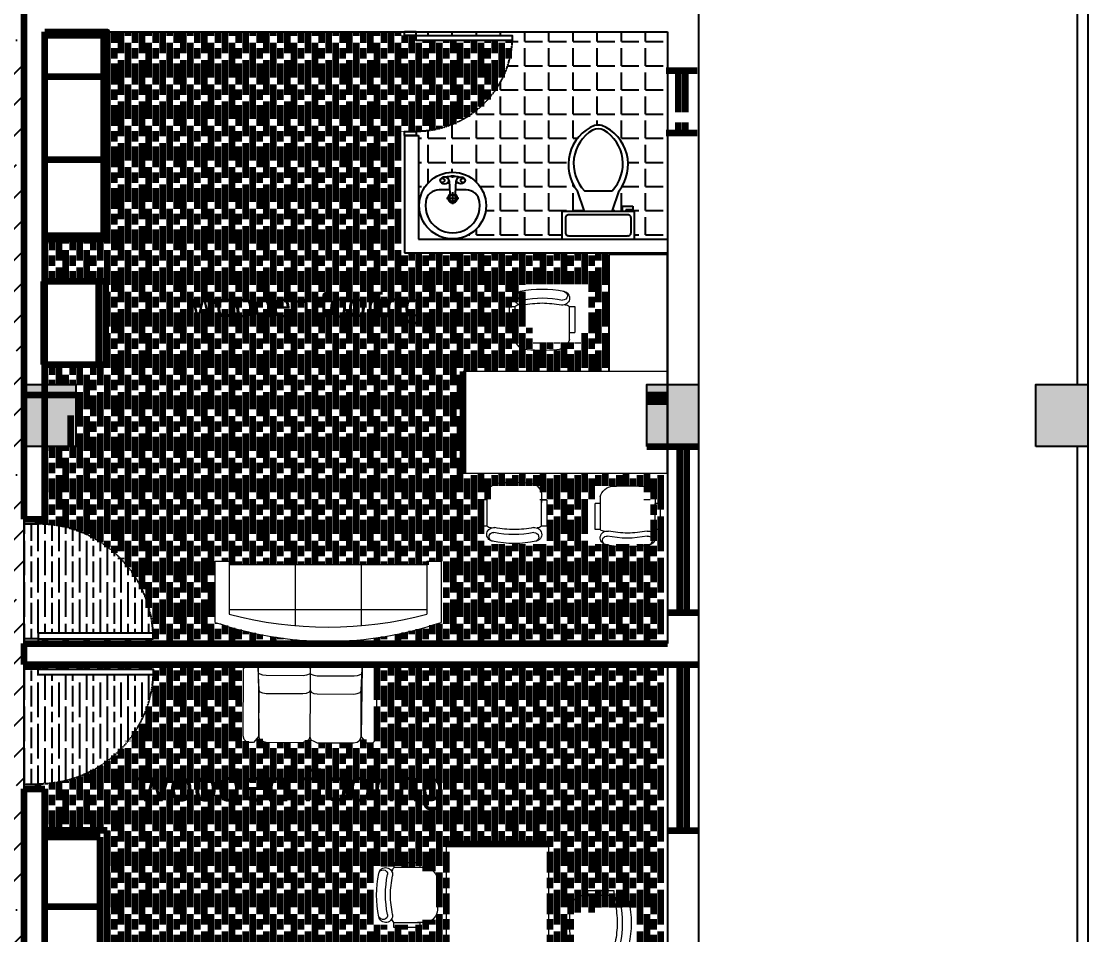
# Model space of a CAD drawing. Header units: inches. Extents: x 2702 to 16065, y 1501 to 3657.
# Drawn here: x 15389.1 to 15697.4, y 2368.1 to 2632.2 of the extents above; entities that cross this region are included whole.
import ezdxf

# ---------------------------------------------------------------- set-up
doc = ezdxf.new("R2010")
doc.units = ezdxf.units.IN
for name, pattern in [('ACAD_ISO02W100', [15, 12, -3]), ('ACAD_ISO03W100', [30, 12, -18]), ('HIDDEN4', [0.09375, 0.0625, -0.03125])]:
    doc.linetypes.add(name, pattern=pattern)
doc.layers.add('A-FURNITURE', color=255, linetype='Continuous', lineweight=5)
doc.layers.add('sanitary', color=110, linetype='Continuous')
doc.layers.add('text', color=10, linetype='Continuous')
doc.styles.get("Standard").update_dxf_attribs({"font": 'arial.ttf'})

# ---------------------------------------------------------------- blocks, each defined once
blk = doc.blocks.new('Toilet - top')
for p, q in [((9.5, -6), (9.5, -2)), ((-10, -8.5), (-8, -8.5)), ((-10, -9.5), (-10, -8.5)), ((-8, -8.5), (-8, -8)), ((-7, -8), (-7, -9.5)), ((-4, -8), (-6, -14)), ((4, -8), (6, -14)), ((-7, -9.5), (-10, -9.5)), ((4, -14), (-4, -14))]:
    blk.add_line(p, q)
blk.add_lwpolyline([(10.5, -8), (10.5, 0), (-10.5, 0), (-10.5, -8)], close=True)
for points in [[(-9.5, -2), (-9.5, -6)], [(8.5, -1), (-8.5, -1)], [(-8.5, -7), (8.5, -7)]]:
    blk.add_lwpolyline(points)
for centre, radius, start, end in [((-8.62, -1.88), 0.884, 81.8699, 188.1301), ((8.62, -1.88), 0.884, 351.8699, 98.1301), ((-8.62, -6.12), 0.884, 171.8699, 278.1301), ((8.62, -6.12), 0.884, 261.8699, 8.1301), ((3.52, -21.58), 12.17, 141.4691, 247.9714), ((4.2, -21.82), 11.33, 136.3677, 238.9468), ((-3.52, -21.58), 12.17, 292.0284, 38.5307), ((-4.2, -21.82), 11.33, 301.053, 43.6321), ((0, -27.88), 4, 245.7318, 294.2682), ((0, -29), 4, 254.8605, 285.1395)]:
    blk.add_arc(centre, radius, start, end)
blk = doc.blocks.new('CH3')
for p, q in [((-259.1, 349.2), (-259.1, 141.4)), ((-218.2, 349.2), (-259.1, 349.2)), ((-218.2, 142.2), (-218.2, 349.2)), ((258.7, 349.6), (217.8, 349.6)), ((217.8, 349.6), (217.8, 141.9)), ((258.7, 141.9), (258.7, 349.6)), ((-218.2, 89.1), (-218.2, 162.9)), ((217.8, 87.4), (217.8, 162.2))]:
    blk.add_line(p, q)
at = {"linetype": 'Continuous'}
for p, q in [((-218, 141.4), (-259.1, 141.4)), ((258.7, 141.9), (217.8, 141.9))]:
    blk.add_line(p, q, dxfattribs=at)
for centre, radius, start, end in [((-163.1, 415.9), 55.3, 99.89884, 279.75221), ((-165.7, 435.5), 35.2, 94.91276, 274.91276), ((0, -347.9), 836.2, 78.08993, 101.91007), ((163.1, 415.9), 55.3, 260.24779, 80.10116), ((158.8, 436.6), 36.2, 265.08724, 70.32125), ((-3.5, -349.1), 766.3, 78.01124, 101.98876), ((18.4, -534.9), 912.7, 91.15667, 100.87136), ((-18.4, -534.9), 912.7, 79.12864, 88.84333), ((-110.6, 114.5), 110.6, 193.25658, 265.9234), ((110.6, 114.5), 110.6, 274.0766, 345.83344), ((0, 1665.8), 1665.8, 265.9234, 274.0766)]:
    blk.add_arc(centre, radius, start, end, dxfattribs=at)
for centre, start, end in [((-180.9, 308.9), 90.72261, 132.8382), ((180.4, 309.4), 47.1618, 87.57171)]:
    blk.add_arc(centre, 54.9, start, end)
blk = doc.blocks.new('office tab')
for p, q in [((4401.41, 2548.23), (4401.41, 2464.23)), ((4443.41, 2548.23), (4443.41, 2464.23))]:
    blk.add_line(p, q)
at = {"color": 0}
blk.add_line((4491.41, 2548.23), (4491.41, 2524.23), dxfattribs=at)
at = {"color": 0, "lineweight": 100}
blk.add_line((4401.41, 2464.23), (4443.41, 2464.23), dxfattribs=at)
at = {"layer": 'sanitary', "color": 0}
for p, q in [((4401.41, 2548.23), (4491.41, 2548.23)), ((4443.41, 2524.23), (4491.41, 2524.23))]:
    blk.add_line(p, q, dxfattribs=at)
at = {"color": 0, "xscale": 0.05165857493706992, "yscale": 0.05165857493706992, "zscale": 0.05165857493706992}
for p, rotation in [((4396.43, 2531.9), 89.99999999999999), ((4452.06, 2496.73), 270), ((4397.88, 2485.28), 89.99999999999999)]:
    blk.add_blockref('CH3', p, dxfattribs=dict(at, rotation=rotation))
blk = doc.blocks.new('4ftwin')
at = {"color": 7, "lineweight": 100, "true_color": 0xffffff}
for p, q in [((0, 0), (9, 0)), ((3.5, 0), (3.5, -48)), ((5.5, 0), (5.5, -48)), ((0, -48), (9, -48))]:
    blk.add_line(p, q, dxfattribs=at)
blk = doc.blocks.new('ventilator')
at = {"color": 7, "lineweight": 100, "true_color": 0xffffff}
for p, q in [((0, 0), (9, 0)), ((0, -18), (9, -18))]:
    blk.add_line(p, q, dxfattribs=at)
at = {"color": 7, "linetype": 'ACAD_ISO02W100', "lineweight": 100, "true_color": 0xffffff}
for p, q in [((3.5, 0), (3.5, -18)), ((5.5, 0), (5.5, -18))]:
    blk.add_line(p, q, dxfattribs=at)
blk = doc.blocks.new('A$C0CE462CD')
for p, q in [((860, 100), (860, 0)), ((860, 0), (893.9, 0))]:
    blk.add_line(p, q)
blk.add_lwpolyline([(860, 100), (860, 920), (818.4, 920), (818.4, 100)], close=True)
for points in [[(6.1, 0), (40, 0), (40, 100), (6.1, 100)], [(6.1, 100), (6.1, 0)], [(860, 100), (893.9, 100), (893.9, 0)]]:
    blk.add_lwpolyline(points)
at = {"linetype": 'HIDDEN4'}
blk.add_arc((859.1, 101.9), 819.1, 92.8508, 180.13091, dxfattribs=at)
blk = doc.blocks.new('SOFARND8')
at = {"linetype": 'Continuous'}
for p, q in [((-14, -32.4421), (-14, -6.5994)), ((14, -32.4421), (14, -6.5994)), ((-42, -34.0001), (-42, -11.4697)), ((-41.9998, -13.3819), (41.9998, -13.3819)), ((42, -34.0001), (42, -11.4697)), ((-42, -32.4421), (42, -32.4421))]:
    blk.add_line(p, q, dxfattribs=at)
for points in [[(-42, -34.0001), (-48.00003, -34.0001), (-48.00003, -8.0001)], [(48, -8.0001), (48, -34.0001), (42, -34.0001)]]:
    blk.add_lwpolyline(points, dxfattribs=at)
for centre, radius, start, end in [((0, -148), 148, 71.07536, 108.9247), ((0, -169.975), 163.9749, 75.15911, 104.8409)]:
    blk.add_arc(centre, radius, start, end, dxfattribs=at)
blk = doc.blocks.new('12PCOU16')
at = {"color": 0, "linetype": 'ByBlock'}
for points in [[(-33.06, 29.95), (-35.14, 28.36), (-35.08, 27.62), (-35.3, 25.17), (-34.36, 23.28), (-2.78, 22.92), (-0.03, 25.21), (-0.03, 27.62), (-0.03, 27.62), (-0.26, 28.4), (-1.38, 29.51), (-2.93, 29.96), (-33.06, 29.95)], [(-30.87, 0), (-30.25, 1.66), (-30.05, 3.17), (-30.05, 19.69), (-30.25, 21.21), (-31.05, 23.33)], [(-23.5, 0), (-2.65, 0), (-1.32, 0.48), (-0.72, 1.72), (0, 3.25), (0, 3.25), (0, 19.62), (-0.39, 21.14), (-1.32, 22.39), (-2.78, 22.92), (-23.51, 22.87)], [(-30.87, 0), (-30.25, -1.66), (-30.05, -3.17), (-30.05, -19.69), (-30.25, -21.21), (-31, -23.21)], [(-23.5, 0), (-2.65, 0), (-1.32, -0.48), (-0.72, -1.72), (0, -3.25), (0, -3.25), (0, -19.62), (-0.39, -21.14), (-1.32, -22.39), (-2.78, -22.92), (-23.51, -22.87)], [(-33.06, -29.95), (-35.14, -28.36), (-35.08, -27.62), (-35.3, -25.17), (-34.36, -23.28), (-2.78, -22.92), (-0.03, -25.21), (-0.03, -27.62), (-0.03, -27.62), (-0.26, -28.4), (-1.38, -29.51), (-2.93, -29.96), (-33.06, -29.95)]]:
    blk.add_lwpolyline(points, dxfattribs=at)
for points in [[(-23.5, 0), (-22.65, 0.47), (-22.11, 1.72), (-21.88, 3.23), (-21.88, 19.63), (-22.11, 21.15), (-22.65, 22.4), (-23.51, 22.87), (-33.55, 23.32), (-34.49, 22.2), (-35.08, 20.94), (-35.33, 19.56), (-35.15, 3.2), (-34.9, 1.81), (-34.31, 0.56), (-33.28, 0)], [(-23.5, 0), (-22.65, -0.47), (-22.11, -1.72), (-21.88, -3.23), (-21.88, -19.63), (-22.11, -21.15), (-22.65, -22.4), (-23.51, -22.87), (-33.55, -23.32), (-34.49, -22.2), (-35.08, -20.94), (-35.33, -19.56), (-35.15, -3.2), (-34.9, -1.81), (-34.31, -0.56), (-33.28, 0)]]:
    blk.add_lwpolyline(points, close=True, dxfattribs=at)
blk = doc.blocks.new('ref')
at = {"color": 7, "lineweight": 100, "true_color": 0xffffff}
for p, q in [((0, 24), (0, 0)), ((18, 24), (0, 24)), ((16, 0), (16, 24)), ((18, 0), (18, 24)), ((0, 0), (18, 0))]:
    blk.add_line(p, q, dxfattribs=at)
blk = doc.blocks.new('42234')
at = {"color": 0}
for p, q in [((-24.6, -63.3), (-20.1, -157.2)), ((20.1, -157.2), (24.6, -63.3)), ((-21.4, -130), (-98.9, -130)), ((0, -145), (0, -235)), ((98.9, -130), (21.4, -130)), ((-45, -190), (45, -190))]:
    blk.add_line(p, q, dxfattribs=at)
for centre, radius in [((0, -245), 245), ((-75, -60), 15.8), ((75, -60), 15.8), ((0, -190), 25)]:
    blk.add_circle(centre, radius, dxfattribs=at)
for centre, radius, start, end in [((-60.7, -70.4), 36.8, 11.10529, 65.02333), ((-26.4, -80.5), 2.63, 354.21708, 83.91242), ((26.4, -80.5), 2.63, 96.08758, 185.78292), ((60.7, -70.4), 36.8, 114.97667, 168.87195), ((-98.9, -230), 100, 90, 171.37307), ((98.9, -230), 100, 8.62693, 90), ((0, -245), 200, 171.37307, 8.62693), ((0, -190), 35, 122.38339, 57.61657), ((-15.1, -157), 5, 182.7195, 244.4376), ((15.1, -157), 5, 295.56257, 357.27924)]:
    blk.add_arc(centre, radius, start, end, dxfattribs=at)
at = {"color": 0, "extrusion": (0, 0, -1)}
blk.add_ellipse((-60, -60), major_axis=(32, 0), ratio=0.780869, dxfattribs=at)
at = {"color": 0}
for centre, major_axis, ratio, start_param, end_param in [((0, -55), (-65, 0), 0.384615, -1.398412, -0.80273), ((0, -55), (-65, 0), 0.384615, 0.989338, 1.1639), ((0, -55), (-65, 0), 0.384615, -2.338863, -1.743181), ((0, -55), (-65, 0), 0.384615, 1.945703, 1.947072), ((0, -55), (-65, 0), 0.384615, 1.977693, 2.152255), ((0, -150), (26.7, 0), 0.563748, -2.274391, -0.867198)]:
    blk.add_ellipse(centre, major_axis=major_axis, ratio=ratio, start_param=start_param, end_param=end_param, dxfattribs=at)
at = {"color": 0, "extrusion": (0, 0, -1)}
blk.add_ellipse((0, -55), major_axis=(65, 0), ratio=0.384615, start_param=1.945703, end_param=1.947072, dxfattribs=at)
at = {"color": 0}
for centre, major_axis, ratio in [((0, -30), (11.2, 0), 0.447214), ((60, -60), (-32, 0), 0.780869)]:
    blk.add_ellipse(centre, major_axis=major_axis, ratio=ratio, dxfattribs=at)

msp = doc.modelspace()

# ---------------------------------------------------------------- hatches: boundary and pattern name
at = {"linetype": 'ACAD_ISO03W100', "lineweight": 100}
h = msp.add_hatch(color=256, dxfattribs=at)
h.dxf.hatch_style = 1
h.paths.add_polyline_path([(15232.39, 1996.231), (15217.39, 1996.231), (15217.39, 1978.231), (15232.39, 1978.231)])
h.paths.add_polyline_path([(15404.89, 1996.231), (15389.89, 1996.231), (15389.89, 1978.231), (15404.89, 1978.231)])
h.paths.add_polyline_path([(15584.89, 1996.231), (15569.89, 1996.231), (15569.89, 1978.231), (15584.89, 1978.231)])
h.paths.add_polyline_path([(15697.39, 1996.231), (15682.39, 1996.231), (15682.39, 1978.231), (15697.39, 1978.231)])
h.paths.add_polyline_path([(15584.89, 2167.231), (15569.89, 2167.231), (15569.89, 2149.231), (15584.89, 2149.231)])
h.paths.add_polyline_path([(15404.89, 2167.231), (15389.89, 2167.231), (15389.89, 2149.231), (15404.89, 2149.231)])
h.paths.add_polyline_path([(15232.39, 2167.231), (15217.39, 2167.231), (15217.39, 2149.231), (15232.39, 2149.231)])
h.paths.add_polyline_path([(15697.39, 2347.231), (15682.39, 2347.231), (15682.39, 2329.231), (15697.39, 2329.231)])
h.paths.add_polyline_path([(15584.89, 2347.231), (15569.89, 2347.231), (15569.89, 2329.231), (15584.89, 2329.231)])
h.paths.add_polyline_path([(15404.89, 2347.231), (15389.89, 2347.231), (15389.89, 2329.231), (15404.89, 2329.231)])
h.paths.add_polyline_path([(15232.39, 2347.231), (15217.39, 2347.231), (15217.39, 2329.231), (15232.39, 2329.231)])
h.paths.add_polyline_path([(15232.39, 2527.231), (15217.39, 2527.231), (15217.39, 2509.231), (15232.39, 2509.231)])
h.paths.add_polyline_path([(15404.89, 2527.231), (15389.89, 2527.231), (15389.89, 2509.231), (15404.89, 2509.231)])
h.paths.add_polyline_path([(15584.89, 2527.231), (15569.89, 2527.231), (15569.89, 2509.231), (15584.89, 2509.231)])
h.paths.add_polyline_path([(15697.39, 2527.231), (15682.39, 2527.231), (15682.39, 2509.231), (15697.39, 2509.231)])
h.paths.add_polyline_path([(15697.39, 2707.231), (15682.39, 2707.231), (15682.39, 2689.231), (15697.39, 2689.231)])
h.paths.add_polyline_path([(15584.89, 2707.231), (15569.89, 2707.231), (15569.89, 2689.231), (15584.89, 2689.231)])
h.paths.add_polyline_path([(15404.89, 2707.231), (15389.89, 2707.231), (15389.89, 2689.231), (15404.89, 2689.231)])
h.paths.add_polyline_path([(15232.39, 2707.231), (15217.39, 2707.231), (15217.39, 2689.231), (15232.39, 2689.231)])
h.paths.add_polyline_path([(15232.39, 2878.231), (15217.39, 2878.231), (15217.39, 2860.231), (15232.39, 2860.231)])
h.paths.add_polyline_path([(15404.89, 2878.231), (15389.89, 2878.231), (15389.89, 2860.231), (15404.89, 2860.231)])
h.paths.add_polyline_path([(15584.89, 2878.231), (15569.89, 2878.231), (15569.89, 2860.231), (15584.89, 2860.231)])
h.paths.add_polyline_path([(15697.39, 2878.231), (15682.39, 2878.231), (15682.39, 2860.231), (15697.39, 2860.231)])
at = {"lineweight": 100}
h = msp.add_hatch(dxfattribs=at)
h.set_pattern_fill('GOST_WOOD', color=256)
h.paths.add_polyline_path([(15173.755, 2423.299), (15173.755, 2433.161), (15164.997, 2433.161), (15164.997, 2423.299)], flags=9)
h.paths.add_polyline_path([(15202.648, 2063.116), (15202.648, 2072.978), (15193.89, 2072.978), (15193.89, 2063.116)], flags=9)
h.paths.add_polyline_path([(15201.369, 2243.116), (15201.369, 2252.978), (15192.611, 2252.978), (15192.611, 2243.116)], flags=9)
h.paths.add_polyline_path([(15201.064, 2423.116), (15201.064, 2432.978), (15192.306, 2432.978), (15192.306, 2423.116)], flags=9)
h.paths.add_polyline_path([(15200.717, 2603.116), (15200.717, 2612.978), (15191.959, 2612.978), (15191.959, 2603.116)], flags=9)
h.paths.add_polyline_path([(15200.484, 2783.116), (15200.484, 2792.978), (15191.726, 2792.978), (15191.726, 2783.116)], flags=9)
h.paths.add_polyline_path([(15489.175, 2009.727), (15535.512, 2009.727), (15535.512, 2047.001), (15489.175, 2047.001)], flags=9)
h.paths.add_polyline_path([(15479.255, 2108.735), (15533.184, 2108.735), (15533.184, 2129.342), (15479.255, 2129.342)], flags=9)
h.paths.add_polyline_path([(15223.869, 2010.054), (15300.288, 2010.054), (15300.288, 2030.661), (15223.869, 2030.661)], flags=9)
h.paths.add_polyline_path([(15223.869, 2095.503), (15300.288, 2095.503), (15300.288, 2116.11), (15223.869, 2116.11)], flags=9)
h.paths.add_polyline_path([(15231.937, 2836.155), (15293.621, 2836.155), (15293.621, 2856.762), (15231.937, 2856.762)], flags=9)
h.paths.add_polyline_path([(15437.571, 2817.427), (15541.206, 2817.427), (15541.206, 2838.034), (15437.571, 2838.034)], flags=9)
h.paths.add_polyline_path([(15419.222, 2400.19), (15515.068, 2400.19), (15515.068, 2420.797), (15419.222, 2420.797)], flags=9)
h.paths.add_polyline_path([(15439.633, 2538.171), (15505.949, 2538.171), (15505.949, 2558.778), (15439.633, 2558.778)], flags=9)
h.paths.add_polyline_path([(15347.246, 2206.003), (15491.243, 2206.003), (15491.243, 2243.276), (15347.246, 2243.276)], flags=9)
h.paths.add_polyline_path([(15583.561, 1994.861), (15626.105, 1994.861), (15626.105, 2031.954), (15583.561, 2031.954)], flags=9)
h = msp.add_hatch(dxfattribs=at)
h.set_pattern_fill('AR-CONC', color=256)
h.paths.add_polyline_path([(15173.755, 2423.299), (15173.755, 2433.161), (15164.997, 2433.161), (15164.997, 2423.299)], flags=9)
h.paths.add_polyline_path([(15200.717, 2603.116), (15200.717, 2612.978), (15191.959, 2612.978), (15191.959, 2603.116)], flags=9)
h.paths.add_polyline_path([(15200.484, 2783.116), (15200.484, 2792.978), (15191.726, 2792.978), (15191.726, 2783.116)], flags=9)
h.paths.add_polyline_path([(15489.175, 2009.727), (15535.512, 2009.727), (15535.512, 2047.001), (15489.175, 2047.001)], flags=9)
h.paths.add_polyline_path([(15479.255, 2108.735), (15533.184, 2108.735), (15533.184, 2129.342), (15479.255, 2129.342)], flags=9)
h.paths.add_polyline_path([(15223.869, 2010.054), (15300.288, 2010.054), (15300.288, 2030.661), (15223.869, 2030.661)], flags=9)
h.paths.add_polyline_path([(15223.869, 2095.503), (15300.288, 2095.503), (15300.288, 2116.11), (15223.869, 2116.11)], flags=9)
h.paths.add_polyline_path([(15231.937, 2836.155), (15293.621, 2836.155), (15293.621, 2856.762), (15231.937, 2856.762)], flags=9)
h.paths.add_polyline_path([(15437.571, 2817.427), (15541.206, 2817.427), (15541.206, 2838.034), (15437.571, 2838.034)], flags=9)
h.paths.add_polyline_path([(15419.222, 2400.19), (15515.068, 2400.19), (15515.068, 2420.797), (15419.222, 2420.797)], flags=9)
h.paths.add_polyline_path([(15439.633, 2538.171), (15505.949, 2538.171), (15505.949, 2558.778), (15439.633, 2558.778)], flags=9)
h.paths.add_polyline_path([(15347.246, 2206.003), (15491.243, 2206.003), (15491.243, 2243.276), (15347.246, 2243.276)], flags=9)
h.paths.add_polyline_path([(15583.561, 1994.861), (15626.105, 1994.861), (15626.105, 2031.954), (15583.561, 2031.954)], flags=9)
at = {"true_color": 0x939598}
h = msp.add_hatch(dxfattribs=at)
h.set_pattern_fill('ANSI35', color=252, scale=2)
h.paths.add_polyline_path([(15389.89, 2488.231), (15389.89, 2509.231), (15389.89, 2629.231), (15389.89, 2637.065), (15389.89, 2681.397), (15389.89, 2683.231), (15389.89, 2692.231), (15367.696, 2692.231), (15367.696, 2696.286), (15366.009, 2696.286), (15366.009, 2729.535, 0.400377), (15334.446, 2696.286), (15334.446, 2692.231), (15333.071, 2692.231), (15232.39, 2692.231), (15232.39, 2690.463), (15277.956, 2690.463), (15277.956, 2672.019), (15246.602, 2672.019), (15246.602, 2640.665), (15277.956, 2640.665), (15277.956, 2622.222), (15246.602, 2622.222), (15246.602, 2590.868), (15228.159, 2590.868), (15226.39, 2590.868), (15226.39, 2588.716), (15277.956, 2588.716), (15277.956, 2570.273), (15246.602, 2570.273), (15246.602, 2538.919), (15277.956, 2538.919), (15277.956, 2520.475), (15246.602, 2520.475), (15246.602, 2489.121), (15228.159, 2489.121), (15226.39, 2489.121), (15226.39, 2486.97), (15277.956, 2486.97), (15277.956, 2468.526), (15246.602, 2468.526), (15246.602, 2437.172), (15277.956, 2437.172), (15277.956, 2418.729), (15246.602, 2418.729), (15246.602, 2387.375), (15228.159, 2387.375), (15226.39, 2387.375), (15226.39, 2353.418), (15274.565, 2353.418), (15274.565, 2335.231), (15292.951, 2335.231), (15292.951, 2339.115), (15286.188, 2339.115, -0.397643), (15285.123, 2340.099), (15285.123, 2353.885, -0.4309806), (15286.165, 2355.158), (15290.63, 2355.158, -0.3797561), (15291.646, 2354.301), (15292.109, 2350.729, 0.3081886), (15292.951, 2349.89), (15292.951, 2360.711), (15293.52, 2360.711), (15318.627, 2360.711), (15318.647, 2360.711), (15318.647, 2355.158), (15323.622, 2355.158), (15323.691, 2355.158), (15323.691, 2339.115), (15323.622, 2339.115), (15318.647, 2339.115), (15318.647, 2335.231), (15383.793, 2335.231), (15389.89, 2335.231), (15389.89, 2410.231)])
edge = h.paths.add_edge_path(flags=16)
edge.add_line((15253.204, 2450.018), (15253.345, 2449.675))
edge.add_ellipse((15257.061, 2451.73), major_axis=(2.981, 2.981), ratio=1, start_angle=159.64617, end_angle=175.97434)
h.paths.add_polyline_path([(15256.783, 2446.951), (15257.254, 2446.38), (15258.089, 2445.825), (15258.537, 2445.883), (15258.674, 2446.662), (15258.196, 2446.476), (15257.522, 2446.817), (15257.271, 2447.207)], flags=16)
h.paths.add_polyline_path([(15271.955, 2450.442), (15272.011, 2450.571), (15271.821, 2450.224)], flags=16)
edge = h.paths.add_edge_path(flags=16)
edge.add_line((15272.114, 2451.418), (15272.073, 2451.495))
edge.add_ellipse((15271.918, 2451.414), major_axis=(0.124, 0.124), ratio=1, start_angle=341.97688, end_angle=342.58184, ccw=False)
edge.add_line((15272.114, 2451.417), (15272.114, 2451.418))
edge = h.paths.add_edge_path(flags=16)
edge.add_line((15269.239, 2454.527), (15269.364, 2454.15))
edge.add_ellipse((15269.946, 2454.62), major_axis=(0.497, 0.497), ratio=1, start_angle=182.72761, end_angle=253.88379, ccw=False)
edge.add_ellipse((15269.946, 2454.62), major_axis=(0.497, 0.497), ratio=1, start_angle=169.85685, end_angle=182.72761, ccw=False)
edge.add_ellipse((15269.946, 2454.62), major_axis=(0.497, 0.497), ratio=1, start_angle=148.20045, end_angle=169.85685, ccw=False)
h.paths.add_polyline_path([(15269.836, 2452.537), (15269.952, 2452.617), (15269.761, 2452.571)], flags=16)
h.paths.add_polyline_path([(15269.049, 2447.562), (15268.379, 2447.138), (15268.166, 2446.977), (15267.943, 2446.835), (15267.486, 2446.572), (15267, 2446.268), (15266.533, 2446.024), (15266.046, 2445.77), (15265.326, 2445.394), (15264.8, 2445.169), (15264.312, 2444.963), (15263.825, 2444.758), (15263.337, 2444.553), (15262.868, 2444.407), (15262.399, 2444.262), (15262.165, 2444.189), (15261.735, 2444.063), (15261.52, 2444), (15261.099, 2443.905), (15260.894, 2443.872), (15260.559, 2443.791), (15259.992, 2443.747), (15259.826, 2443.735), (15259.242, 2443.69), (15258.753, 2443.843), (15258.664, 2443.871), (15258.565, 2443.919), (15258.386, 2444.048), (15258.416, 2444.014), (15258.694, 2443.862), (15258.872, 2443.806), (15259.251, 2443.744), (15259.374, 2443.746), (15259.512, 2443.719), (15259.659, 2443.722), (15260.159, 2443.76), (15260.718, 2443.829), (15260.894, 2443.872), (15261.099, 2443.905), (15261.314, 2443.967), (15261.735, 2444.063), (15262.165, 2444.189), (15262.399, 2444.262), (15262.634, 2444.335), (15263.103, 2444.48), (15263.327, 2444.573), (15263.581, 2444.656), (15263.825, 2444.758), (15264.068, 2444.861), (15264.312, 2444.963), (15264.8, 2445.169), (15265.063, 2445.281), (15265.296, 2445.403), (15265.793, 2445.638), (15266.046, 2445.77), (15266.28, 2445.892), (15266.766, 2446.146), (15267.009, 2446.298), (15267.486, 2446.572), (15267.709, 2446.713), (15268.166, 2446.977), (15268.379, 2447.138), (15268.826, 2447.421), (15269.02, 2447.571), (15269.437, 2447.864), (15269.631, 2448.014), (15269.805, 2448.155), (15270.173, 2448.446), (15270.347, 2448.587), (15270.511, 2448.747), (15270.863, 2449.043), (15270.966, 2449.158), (15270.811, 2449.027), (15270.522, 2448.727), (15270.173, 2448.446), (15269.824, 2448.165), (15269.437, 2447.864)], flags=16)
h.paths.add_polyline_path([(15262.915, 2463.335), (15262.807, 2463.353), (15262.572, 2463.329)], flags=16)
edge = h.paths.add_edge_path(flags=16)
edge.add_line((15269.107, 2460.685), (15268.905, 2461.028))
edge.add_ellipse((15268.499, 2460.331), major_axis=(0.497, 0.497), ratio=1, start_angle=345.51751, end_angle=432.58184)
edge = h.paths.add_edge_path(flags=16)
edge.add_ellipse((15266.56, 2456.692), major_axis=(2.981, 2.981), ratio=1, start_angle=329.18935, end_angle=345.51751)
edge.add_line((15270.679, 2457.628), (15270.565, 2458.082))
edge = h.paths.add_edge_path(flags=16)
edge.add_ellipse((15270.627, 2454.976), major_axis=(0.497, 0.497), ratio=1, start_angle=253.88379, end_angle=329.18935)
edge.add_line((15270.725, 2454.096), (15270.796, 2453.751))
edge.add_line((15270.796, 2453.751), (15270.66, 2454.201))
edge.add_line((15270.66, 2454.201), (15271.256, 2454.512))
edge = h.paths.add_edge_path(flags=16)
edge.add_line((15268.673, 2452.692), (15263.733, 2450.086))
edge.add_line((15263.733, 2450.086), (15263.205, 2449.786))
edge.add_line((15263.205, 2449.786), (15263.073, 2449.737))
edge.add_line((15263.073, 2449.737), (15258.929, 2447.551))
edge.add_line((15258.929, 2447.551), (15258.904, 2447.49))
edge.add_line((15258.904, 2447.49), (15259.234, 2447.712))
edge.add_line((15259.234, 2447.712), (15258.845, 2448.648))
edge.add_line((15258.845, 2448.648), (15258.689, 2448.567))
edge.add_line((15258.689, 2448.567), (15258.359, 2448.345))
edge.add_line((15258.359, 2448.345), (15257.518, 2447.74))
edge.add_ellipse((15256.847, 2447.778), major_axis=(0.497, 0.497), ratio=1, start_angle=253.91406, end_angle=324.18442)
edge.add_ellipse((15256.185, 2447.432), major_axis=(0.497, 0.497), ratio=1, start_angle=175.67373, end_angle=253.91406)
edge.add_line((15255.886, 2446.712), (15255.651, 2446.975))
edge.add_ellipse((15256.185, 2447.432), major_axis=(0.497, 0.497), ratio=1, start_angle=175.67373, end_angle=253.91406)
edge.add_ellipse((15256.847, 2447.778), major_axis=(0.497, 0.497), ratio=1, start_angle=253.91406, end_angle=324.18442)
edge.add_ellipse((15256.847, 2447.778), major_axis=(0.497, 0.497), ratio=1, start_angle=324.18442, end_angle=332.71605)
edge.add_line((15257.507, 2448.023), (15257.597, 2447.902))
edge.add_line((15257.597, 2447.902), (15257.777, 2447.941))
edge.add_line((15257.777, 2447.941), (15257.855, 2447.982))
edge.add_line((15257.855, 2447.982), (15258.359, 2448.345))
edge.add_line((15258.359, 2448.345), (15258.837, 2448.666))
edge.add_line((15258.837, 2448.666), (15258.838, 2448.664))
edge.add_line((15258.838, 2448.664), (15259.354, 2448.716))
edge.add_line((15259.354, 2448.716), (15261.331, 2449.105))
edge.add_line((15261.331, 2449.105), (15261.585, 2449.188))
edge.add_line((15261.585, 2449.188), (15263.073, 2449.737))
edge.add_line((15263.073, 2449.737), (15263.733, 2450.086))
edge.add_line((15263.733, 2450.086), (15264.314, 2450.415))
edge.add_line((15264.314, 2450.415), (15265.771, 2451.325))
edge.add_line((15265.771, 2451.325), (15266.372, 2451.787))
edge.add_line((15266.372, 2451.787), (15267.125, 2452.527))
edge.add_line((15267.125, 2452.527), (15268.052, 2453.408))
edge.add_line((15268.052, 2453.408), (15268.169, 2453.469))
edge.add_line((15268.169, 2453.469), (15268.673, 2452.692))
at = {"lineweight": 100, "true_color": 0x734026}
h = msp.add_hatch(dxfattribs=at)
h.set_pattern_fill('GOST_WOOD', color=17)
h.paths.add_polyline_path([(15516.792, 2530.961), (15559.005, 2530.961), (15559.005, 2565.231), (15499.89, 2565.231), (15499.89, 2599.231), (15499.89, 2600.377), (15503.396, 2600.377, 0.3990521), (15530.977, 2626.679), (15503.269, 2626.679), (15503.269, 2628.085), (15499.89, 2628.085), (15499.89, 2629.231), (15413.89, 2629.231), (15413.89, 2569.231), (15395.89, 2569.231), (15395.89, 2556.937), (15413.522, 2556.937), (15413.522, 2532.937), (15395.89, 2532.937), (15395.89, 2527.231), (15404.89, 2527.231), (15404.89, 2509.231), (15395.89, 2509.231), (15395.89, 2488.231), (15393.945, 2488.231), (15393.945, 2486.856, -0.400377), (15427.194, 2455.293), (15427.194, 2453.607), (15393.945, 2453.607), (15393.945, 2452.231), (15575.89, 2452.231), (15575.89, 2458.231), (15575.89, 2501.412), (15516.792, 2501.412)])
h.paths.add_polyline_path([(15445.131, 2476.07), (15449.213, 2476.07), (15449.213, 2475.01), (15506.363, 2475.01), (15506.363, 2476.07), (15510.445, 2476.07), (15510.445, 2458.381, -0.1666667), (15445.131, 2458.381)], flags=16)
h.paths.add_polyline_path([(15468.263, 2462.042), (15487.313, 2462.042), (15487.313, 2457.427, -0.0427675), (15468.263, 2457.427)], flags=0)
h.paths.add_polyline_path([(15523.314, 2493.69), (15524.721, 2493.69), (15524.721, 2497.912), (15538.792, 2497.912), (15538.792, 2493.69), (15540.199, 2493.69), (15540.199, 2481.027), (15523.314, 2481.027)], flags=16)
h.paths.add_polyline_path([(15535.245, 2543.551), (15535.245, 2556.215), (15552.13, 2556.215), (15552.13, 2543.551), (15550.723, 2543.551), (15550.723, 2539.33), (15536.652, 2539.33), (15536.652, 2543.551)], flags=16)
h.paths.add_polyline_path([(15553.215, 2493.69), (15554.622, 2493.69), (15554.622, 2497.912), (15568.693, 2497.912), (15568.693, 2493.69), (15570.1, 2493.69), (15570.1, 2481.027), (15553.215, 2481.027)], flags=16)
h.paths.add_polyline_path([(15512.024, 2394.322), (15541.573, 2394.322), (15541.573, 2352.11), (15575.343, 2352.11), (15575.343, 2347.231), (15575.89, 2347.231), (15575.89, 2446.231), (15490.843, 2446.231), (15491.926, 2444.808), (15491.848, 2425.381), (15491.55, 2424.379), (15490.835, 2423.659), (15490.333, 2423.517), (15488.778, 2423.524), (15487.308, 2425.299), (15486.962, 2424.362), (15486.155, 2423.766), (15485.172, 2423.517), (15474.614, 2423.562), (15473.629, 2424.029), (15472.831, 2424.422), (15472.527, 2425.283), (15472.215, 2424.424), (15471.414, 2424.038), (15470.425, 2423.58), (15459.867, 2423.625), (15458.886, 2423.882), (15458.085, 2424.484), (15457.747, 2425.425), (15456.261, 2423.662), (15454.348, 2423.67), (15453.497, 2424.54), (15453.207, 2425.545), (15453.294, 2444.972), (15454.269, 2446.231), (15393.945, 2446.231), (15393.945, 2444.856), (15427.194, 2444.856), (15427.194, 2443.169, -0.3990521), (15394.097, 2411.607), (15393.945, 2411.607), (15393.945, 2410.231), (15395.89, 2410.231), (15395.89, 2398.231), (15413.89, 2398.231), (15413.89, 2338.231), (15404.89, 2338.231), (15404.89, 2335.231), (15512.024, 2335.231)])
h.paths.add_polyline_path([(15491.638, 2387.801), (15504.302, 2387.801), (15504.302, 2386.394), (15508.523, 2386.394), (15508.523, 2372.323), (15504.302, 2372.323), (15504.302, 2370.916), (15491.638, 2370.916)], flags=16)
h.paths.add_polyline_path([(15491.638, 2357.9), (15504.302, 2357.9), (15504.302, 2356.493), (15508.523, 2356.493), (15508.523, 2342.422), (15504.302, 2342.422), (15504.302, 2341.015), (15491.638, 2341.015)], flags=16)
h.paths.add_polyline_path([(15549.942, 2374.462), (15554.163, 2374.462), (15554.163, 2375.869), (15566.827, 2375.869), (15566.827, 2358.984), (15554.163, 2358.984), (15554.163, 2360.391), (15549.942, 2360.391)], flags=16)
h.paths.add_polyline_path([(15439.633, 2538.171), (15505.949, 2538.171), (15505.949, 2558.778), (15439.633, 2558.778)], flags=24)
h.paths.add_polyline_path([(15419.222, 2400.19), (15515.068, 2400.19), (15515.068, 2420.797), (15419.222, 2420.797)], flags=24)
at = {"true_color": 0x105689}
h = msp.add_hatch(dxfattribs=at)
h.set_pattern_fill('ANGLE', color=146)
h.set_pattern_definition([(0, (0, 0), (0, 6.985), [5.08, -1.905]), (90, (0, 0), (-6.985, 4e-16), [5.08, -1.905])])
h.paths.add_polyline_path([(15554.846, 2602.092, -0.1328909), (15556.935, 2602.092, -0.5013168), (15561.89, 2583.231), (15559.89, 2577.231), (15562.89, 2577.231), (15562.89, 2578.731), (15565.89, 2578.731), (15565.89, 2577.231), (15566.39, 2577.231), (15566.39, 2569.231), (15575.89, 2569.231), (15575.89, 2629.231), (15503.269, 2629.231), (15503.269, 2628.085), (15530.977, 2628.085), (15530.977, 2626.679, -0.3990521), (15503.396, 2600.377), (15503.269, 2600.377), (15503.269, 2599.231), (15503.89, 2599.231), (15504.151, 2578.923, -1), (15523.442, 2578.923, -0.4142136), (15513.797, 2569.278), (15545.39, 2569.254), (15545.39, 2577.231), (15551.89, 2577.231), (15549.89, 2583.231, -0.5013235)])
at = {"true_color": 0x734026}
h = msp.add_hatch(dxfattribs=at)
h.set_pattern_fill('GOST_WOOD', color=17)
h.paths.add_polyline_path([(15393.945, 2486.856), (15389.89, 2486.856), (15389.89, 2453.607), (15393.945, 2453.607), (15393.945, 2455.293), (15427.194, 2455.293, 0.400377)])
h.paths.add_polyline_path([(15427.194, 2443.169), (15393.945, 2443.169), (15393.945, 2444.856), (15389.89, 2444.856), (15389.89, 2411.607), (15394.097, 2411.607, 0.3990521)])

# ---------------------------------------------------------------- linework, layer by layer
for p, q in [((15697.39, 2878.231), (15697.39, 1978.231)), ((15584.89, 2869.231), (15584.89, 2233.926)), ((15694.39, 2689.231), (15694.39, 2527.231)), ((15395.89, 2629.231), (15575.89, 2629.231)), ((15575.89, 2629.231), (15575.89, 2604.231)), ((15575.89, 2629.231), (15575.89, 2452.231)), ((15575.89, 2602.231), (15575.89, 2527.231)), ((15499.89, 2599.231), (15499.89, 2565.231)), ((15499.89, 2599.231), (15503.89, 2599.231)), ((15503.89, 2599.231), (15503.89, 2569.231)), ((15503.89, 2569.231), (15575.89, 2569.231)), ((15499.89, 2565.231), (15575.89, 2565.231)), ((15575.89, 2509.231), (15575.89, 2464.231)), ((15694.39, 2509.231), (15694.39, 2347.231)), ((15575.89, 2458.231), (15575.89, 2452.231)), ((15575.89, 2458.231), (15575.89, 2452.231)), ((15575.89, 2446.231), (15575.89, 2416.231)), ((15575.89, 2446.231), (15575.89, 2347.231)), ((15575.89, 2446.231), (15575.89, 2347.231))]:
    msp.add_line(p, q)
at = {"color": 7, "lineweight": 100, "true_color": 0xffffff}
for p, q in [((15569.89, 2522.231), (15575.89, 2522.231)), ((15575.89, 2522.231), (15572.89, 2522.231)), ((15403.39, 2509.231), (15403.39, 2518.231)), ((15389.89, 2410.231), (15395.89, 2410.231))]:
    msp.add_line(p, q, dxfattribs=at)
at = {"color": 7, "true_color": 0xffffff}
msp.add_line((15389.89, 2410.231), (15389.89, 2488.231), dxfattribs=at)
for points in [[(15389.89, 2509.231), (15389.89, 2527.231), (15404.89, 2527.231), (15404.89, 2509.231)], [(15569.89, 2509.231), (15569.89, 2527.231), (15584.89, 2527.231), (15584.89, 2509.231)], [(15682.39, 2509.231), (15682.39, 2527.231), (15697.39, 2527.231), (15697.39, 2509.231)]]:
    msp.add_lwpolyline(points, close=True)
at = {"layer": 'A-FURNITURE', "lineweight": 100}
for p, q in [((15413.89, 2398.231), (15395.89, 2398.231)), ((15411.89, 2396.231), (15395.89, 2396.231))]:
    msp.add_line(p, q, dxfattribs=at)
for points in [[(15395.89, 2629.231), (15413.89, 2629.231), (15413.89, 2569.231), (15395.89, 2569.231)], [(15395.89, 2628.231), (15412.89, 2628.231), (15412.89, 2570.231), (15395.89, 2570.231)], [(15395.89, 2616.231), (15412.89, 2616.231)], [(15395.89, 2592.231), (15412.89, 2592.231)], [(15411.89, 2335.231), (15411.89, 2396.231)], [(15413.89, 2335.231), (15413.89, 2398.231)], [(15395.89, 2376.231), (15411.89, 2376.231)]]:
    msp.add_lwpolyline(points, dxfattribs=at)
at = {"layer": 'sanitary', "color": 7, "lineweight": 100, "true_color": 0xffffff}
for p, q in [((15389.89, 2629.231), (15389.89, 2637.065)), ((15389.89, 2488.231), (15389.89, 2629.231)), ((15395.89, 2509.231), (15395.89, 2629.231)), ((15395.89, 2524.231), (15395.89, 2527.231)), ((15389.89, 2524.231), (15404.89, 2524.231)), ((15389.89, 2524.231), (15404.89, 2524.231)), ((15569.89, 2524.231), (15575.89, 2524.231)), ((15569.89, 2524.231), (15575.89, 2524.231)), ((15569.89, 2524.231), (15575.89, 2524.231)), ((15389.89, 2488.231), (15389.89, 2509.231)), ((15395.89, 2488.231), (15395.89, 2509.231)), ((15569.89, 2509.231), (15584.89, 2509.231)), ((15389.89, 2488.231), (15395.89, 2488.231)), ((15389.89, 2446.231), (15389.89, 2452.231)), ((15389.89, 2452.231), (15575.89, 2452.231)), ((15437.89, 2452.231), (15467.89, 2452.231)), ((15479.89, 2452.231), (15479.89, 2452.231)), ((15389.89, 2446.231), (15575.89, 2446.231)), ((15389.89, 2335.231), (15389.89, 2410.231)), ((15395.89, 2347.231), (15395.89, 2410.231))]:
    msp.add_line(p, q, dxfattribs=at)

# ---------------------------------------------------------------- block references
at = {"color": 7, "lineweight": 100, "true_color": 0xffffff}
for p, xscale, yscale, zscale, rotation in [((15499.89, 2599.026), -0.03378995433790689, 0.03378995433790689, 0.03378995433790689, 270.0000000000014), ((15389.89, 2488.478), 0.04054794520548879, 0.04054794520548879, 0.04054794520548879, 270)]:
    msp.add_blockref('A$C0CE462CD', p, dxfattribs=dict(at, xscale=xscale, yscale=yscale, zscale=zscale, rotation=rotation))
at = {"color": 7, "linetype": 'ACAD_ISO02W100', "lineweight": 100, "true_color": 0xffffff}
msp.add_blockref('ventilator', (15575.516, 2617.987), dxfattribs=at)
at = {"color": 7, "lineweight": 100, "true_color": 0xffffff}
for name, p in [('ref', (15395.522, 2532.937)), ('4ftwin', (15575.89, 2509.231)), ('4ftwin', (15575.89, 2446.231))]:
    msp.add_blockref(name, p, dxfattribs=at)
at = {"color": 0, "lineweight": 100, "xscale": -0.04054794520548879, "yscale": 0.04054794520548879, "zscale": 0.04054794520548879, "rotation": 270}
msp.add_blockref('A$C0CE462CD', (15389.89, 2409.985), dxfattribs=at)
at = {"layer": 'A-FURNITURE', "lineweight": 100}
for name, p, xscale, yscale, zscale, rotation in [('office tab', (13783.095, -595.18), -0.7035450054069052, 0.7035450054069052, 0.7035450054069052, 269.9999999999978), ('SOFARND8', (15477.788, 2452.938), 0.6803581441202844, 0.6803581441202844, 0.6803581441202844, 180.0002331871421), ('12PCOU16', (15472.52, 2423.571), 0.6448427862682358, 0.6448427862682358, 0.6448427862682358, 269.7569137219533), ('office tab', (12415.432, 4128.02), -0.7035450054069052, 0.7035450054069052, 0.7035450054069052, 180)]:
    msp.add_blockref(name, p, dxfattribs=dict(at, xscale=xscale, yscale=yscale, zscale=zscale, rotation=rotation))
at = {"layer": 'sanitary', "color": 7, "lineweight": 100, "true_color": 0xffffff, "rotation": 180}
msp.add_blockref('Toilet - top', (15555.89, 2569.231), dxfattribs=at)
at = {"layer": 'sanitary', "lineweight": 100, "xscale": 0.03937007874015748, "yscale": 0.03937007874015748, "zscale": 0.03937007874015748}
msp.add_blockref('42234', (15513.797, 2588.569), dxfattribs=at)

# ---------------------------------------------------------------- texts
at = {"layer": 'text', "color": 7, "lineweight": 100, "true_color": 0xffffff, "attachment_point": 1}
for s, insert, char_height in [('wooden fooring', (15438.279, 2553.631), 7), ('wooden flooring', (15422.759, 2415.65), 9)]:
    msp.add_mtext_dynamic_manual_height_columns(s, width=150.81033, gutter_width=12.5, heights=[0], dxfattribs=dict(at, insert=insert, char_height=char_height))

doc.saveas('drawing.dxf')
